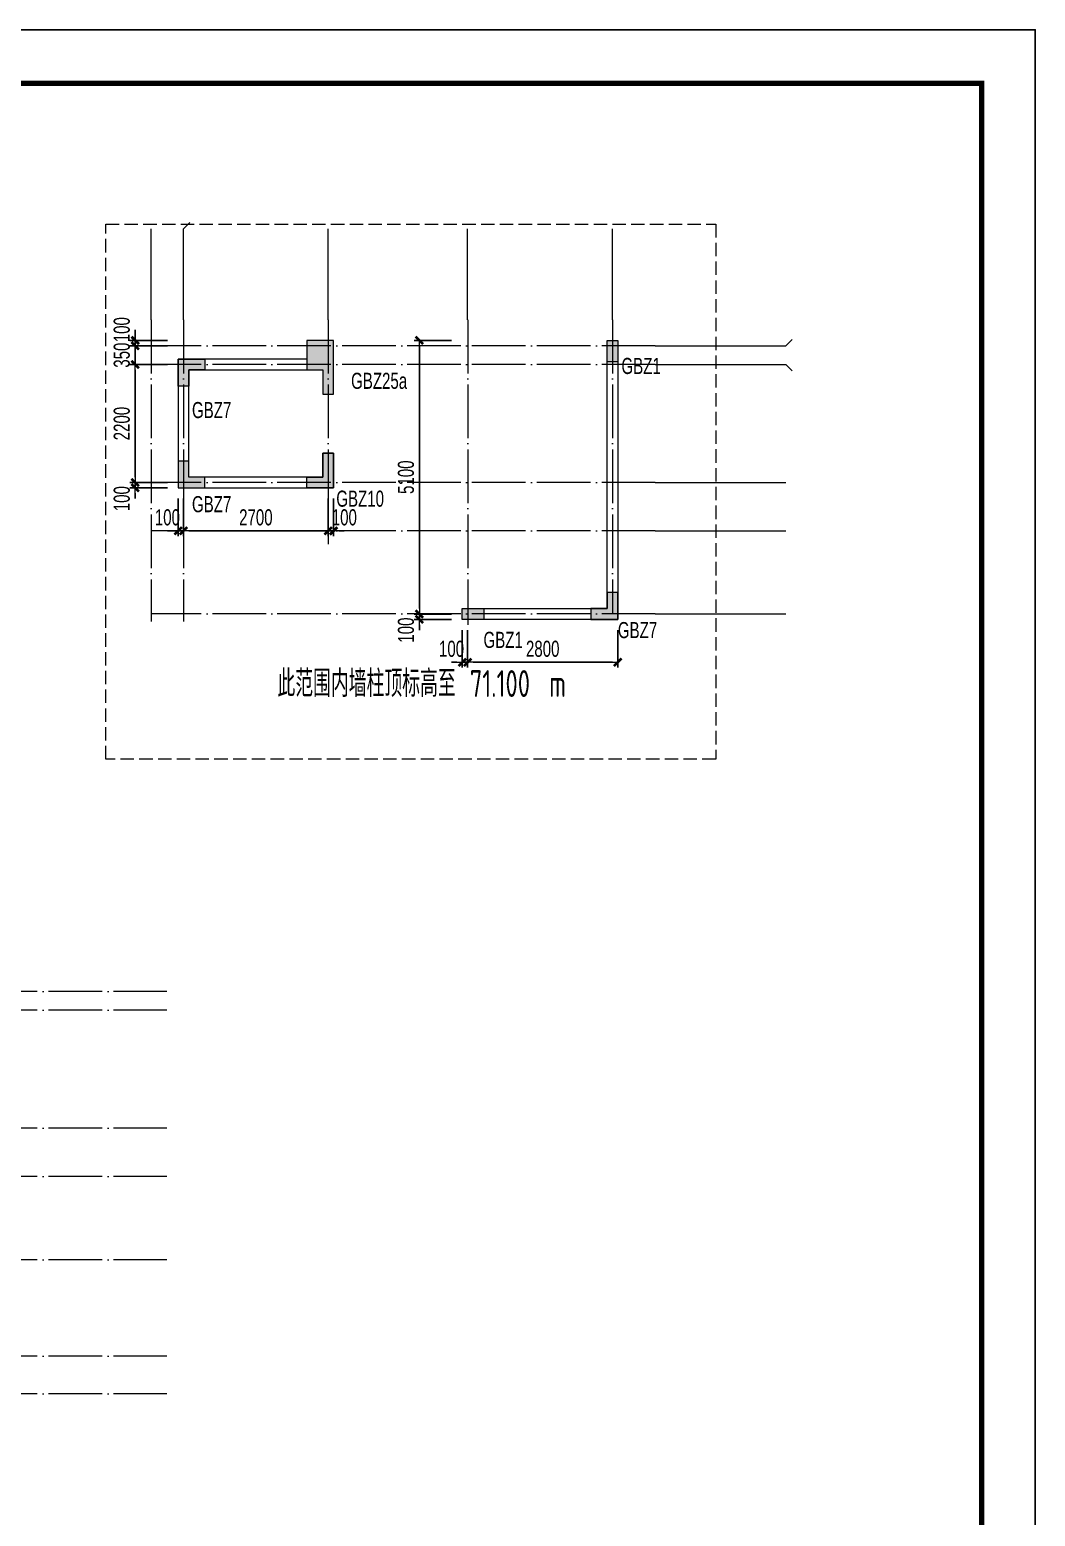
# Model space of a CAD drawing. Extents: x 5874492 to 7194610, y -939842 to -279257.
# Drawn here: x 6343496 to 6362250, y -764633 to -736922 of the extents above; entities that cross this region are included whole.
import ezdxf
from ezdxf.enums import TextEntityAlignment as Align

# ---------------------------------------------------------------- set-up
doc = ezdxf.new("R2010")
doc.units = 0
doc.header["$LTSCALE"] = 1000
doc.linetypes.add('DASH', pattern=[0.35, 0.25, -0.1])
doc.linetypes.add('DOTE', pattern=[2.42, 2, -0.2, 0.02, -0.2])
for name, color, linetype, lineweight in [('A-轴线-塔楼', 1, 'DOTE', 9), ('S-基础-HATCH', 251, 'Continuous', 20), ('S-墙柱-COLU', 50, 'Continuous', 20), ('S-墙柱-DIM', 3, 'Continuous', 20), ('S-板-BEAM', 4, 'DASH', 20), ('S-轴网-轴号', 3, 'Continuous', 20), ('S-轴网-轴线', 1, 'DOTE', 9), ('S-通用-TEXT', 7, 'Continuous', 20)]:
    doc.layers.add(name, color=color, linetype=linetype, lineweight=lineweight)
doc.layers.add('Y-云图图框', color=7, linetype='Continuous')
doc.styles.add('_YT_Name', font='', dxfattribs={"width": 0.8})
doc.styles.add('_YT_Sign_Text', font='ros.shx', dxfattribs={"width": 0.8, "bigfont": 'hztxt.shx'})
doc.styles.add('BW_Dim', font='Bweng.shx', dxfattribs={"width": 0.7, "bigfont": 'hztxt.shx'})
doc.styles.get("Standard").update_dxf_attribs({"font": 'gbenor.shx', "bigfont": 'gbcbig.shx'})
doc.styles.add('TSSD_Dimension', font='tssdeng.shx', dxfattribs={"width": 0.7, "bigfont": 'tssdchn.shx'})
doc.styles.get('_YT_Name').set_extended_font_data('SimHei')
doc.dimstyles.new('Cyz_100_100', dxfattribs={"dimtxt": 300, "dimasz": 100, "dimexe": 100, "dimexo": 200, "dimgap": 100, "dimtad": 1, "dimdec": 0, "dimzin": 0, "dimdsep": 46, "dimtxsty": 'BW_Dim', "dimblk": '_bwk', "dimcen": 0, "dimclrt": 7, "dimadec": 0, "dimazin": 0, "dimtfac": 1, "dimtdec": 0, "dimtix": 1, "dimtmove": 2, "dimatfit": 0, "dimfxl": 0, "dimtolj": 1, "dimtzin": 0, "dimarcsym": 0})

# ---------------------------------------------------------------- blocks, each defined once
blk = doc.blocks.new('ECMCTK_A1_横_单行图名--0')
at = {"color": 4}
blk.add_lwpolyline([(0, 0), (841, 0), (841, 594), (0, 594)], close=True, dxfattribs=at)
at = {"const_width": 1}
blk.add_lwpolyline([(25, 10), (831, 10), (831, 584), (25, 584)], close=True, dxfattribs=at)
at = {"color": 80, "flags": 3}
for tag, height, p in [('YTHQINS', 3, (34.31, 585.5)), ('ECMCKEY', 3, (292.07, 288.23)), ('YTTQINS', 5.62, (848.03, 12.81)), ('YTFRAME', 3, (652.76, 5.84)), ('YTBARCODE_T1', 3, (749.78, 5.95))]:
    blk.add_attdef(tag, text='', height=height, dxfattribs=at).set_placement(p, align=Align.MIDDLE_CENTER)
for tag, height, style, width, p in [('证书编号', 4, '_YT_Sign_Text', 0.8, (708.87, 43.81)), ('审查批准号', 4, '_YT_Sign_Text', 0.8, (761.06, 43.81)), ('工程号', 4, '_YT_Sign_Text', 0.5, (804.08, 44.12)), ('设计单位', 6, '_YT_Name', 0.8, (623.75, 38.6)), ('建设单位', 4, '_YT_Sign_Text', 0.8, (734.96, 36.11)), ('阶段', 4, '_YT_Sign_Text', 0.8, (804.08, 35.81)), ('项目号', 4, '_YT_Sign_Text', 0.5, (822.08, 33.72)), ('项目名称', 4, '_YT_Sign_Text', 0.8, (734.96, 28.11)), ('专业', 4, '_YT_Sign_Text', 0.8, (804.08, 27.31)), ('图纸编号', 4, '_YT_Sign_Text', 0.5, (803.93, 19.36)), ('图纸名称', 4.5, '_YT_Name', 0.8, (735.39, 15.06)), ('版本号', 4, '_YT_Sign_Text', 0.8, (822.08, 13)), ('出图比例', 4.2, '_YT_Sign_Text', 0.8, (681.82, 11.78)), ('日期', 4, '_YT_Sign_Text', 0.5, (803.88, 12.13))]:
    blk.add_attdef(tag, text='', height=height, dxfattribs=dict(style=style, width=width)).set_placement(p, align=Align.CENTER)
at = {"style": '_YT_Sign_Text', "width": 0.8, "flags": 3}
for tag, p, height in [('{审定人}', (605.87, 26.45), 6.24), ('{校对人}', (658.35, 26.53), 6.24), ('[审定人]', (590.95, 27.81), 4.1), ('[校对人]', (642.23, 27.82), 4.1), ('{审核人}', (606.98, 18.44), 6.24), ('{设计人}', (658.48, 18.54), 6.24), ('[审核人]', (591.01, 19.76), 4.1), ('[设计人]', (642.47, 20.21), 4.1), ('{项目负责人}', (608.28, 10.72), 6.24), ('{专业负责人}', (658.58, 10.36), 6.24), ('[项目负责人]', (590.78, 12.01), 4.1), ('[专业负责人]', (642.74, 11.77), 4.1)]:
    blk.add_attdef(tag, p, '', height=height, dxfattribs=at)
at = {"color": 80, "flags": 3}
for tag, p in [('YTQRCODE', (551.04, 11.91)), ('YTBZSIT', (25, 10)), ('EXT_TK_LEFT', (25, 10))]:
    blk.add_attdef(tag, p, '', height=3, dxfattribs=at)
blk = doc.blocks.new('_bwk')
blk.add_line((-1, 0), (0, 0))
at = {"const_width": 0.5}
blk.add_lwpolyline([(-0.7, -0.7), (0.7, 0.7)], dxfattribs=at)
blk = doc.blocks.new('*D1237')
at = {"layer": 'Defpoints', "color": 0, "transparency": 16777216}
for p in [(6351664, -747914), (6354464, -747914), (6354464, -748714)]:
    blk.add_point(p, dxfattribs=at)
at = {"layer": 'S-墙柱-DIM', "color": 0, "lineweight": -2, "transparency": 16777216}
for p, q in [((6351664, -748114), (6351664, -748814)), ((6354464, -748114), (6354464, -748814)), ((6351764, -748714), (6354364, -748714))]:
    blk.add_line(p, q, dxfattribs=at)
at = {"layer": 'S-墙柱-DIM', "color": 0, "lineweight": -2, "transparency": 16777216, "xscale": 100, "yscale": 100, "zscale": 100, "rotation": 180}
blk.add_blockref('_bwk', (6351664, -748714), dxfattribs=at)
at = {"layer": 'S-墙柱-DIM', "color": 0, "lineweight": -2, "transparency": 16777216, "xscale": 100, "yscale": 100, "zscale": 100}
blk.add_blockref('_bwk', (6354464, -748714), dxfattribs=at)
at = {"layer": 'S-墙柱-DIM', "color": 7, "transparency": 16777216, "insert": (6353064, -748464), "char_height": 300, "attachment_point": 5, "style": 'BW_Dim'}
blk.add_mtext('\\A1;2800', dxfattribs=at)
blk = doc.blocks.new('*D1238')
at = {"layer": 'Defpoints', "color": 0, "transparency": 16777216}
for p in [(6351564, -747914), (6351664, -747914), (6351664, -748714)]:
    blk.add_point(p, dxfattribs=at)
at = {"layer": 'S-墙柱-DIM', "color": 0, "lineweight": -2, "transparency": 16777216}
for p, q in [((6351564, -748114), (6351564, -748814)), ((6351664, -748114), (6351664, -748814)), ((6351464, -748714), (6351364, -748714)), ((6351564, -748714), (6351664, -748714)), ((6351764, -748714), (6351864, -748714))]:
    blk.add_line(p, q, dxfattribs=at)
at = {"layer": 'S-墙柱-DIM', "color": 0, "lineweight": -2, "transparency": 16777216, "xscale": 100, "yscale": 100, "zscale": 100}
blk.add_blockref('_bwk', (6351564, -748714), dxfattribs=at)
at = {"layer": 'S-墙柱-DIM', "color": 0, "lineweight": -2, "transparency": 16777216, "xscale": 100, "yscale": 100, "zscale": 100, "rotation": 180}
blk.add_blockref('_bwk', (6351664, -748714), dxfattribs=at)
at = {"layer": 'S-墙柱-DIM', "color": 7, "transparency": 16777216, "insert": (6351364, -748464), "char_height": 300, "attachment_point": 5, "style": 'BW_Dim'}
blk.add_mtext('\\A1;100', dxfattribs=at)
blk = doc.blocks.new('*D1239')
at = {"layer": 'Defpoints', "color": 0, "transparency": 16777216}
for p in [(6350764, -742714), (6351564, -742714), (6351564, -747814)]:
    blk.add_point(p, dxfattribs=at)
at = {"layer": 'S-墙柱-DIM', "color": 0, "lineweight": -2, "transparency": 16777216}
for p, q in [((6351364, -742714), (6350664, -742714)), ((6350764, -747714), (6350764, -742814)), ((6351364, -747814), (6350664, -747814))]:
    blk.add_line(p, q, dxfattribs=at)
at = {"layer": 'S-墙柱-DIM', "color": 0, "lineweight": -2, "transparency": 16777216, "xscale": 100, "yscale": 100, "zscale": 100}
for p, rotation in [((6350764, -742714), 90), ((6350764, -747814), 270)]:
    blk.add_blockref('_bwk', p, dxfattribs=dict(at, rotation=rotation))
at = {"layer": 'S-墙柱-DIM', "color": 7, "transparency": 16777216, "insert": (6350514, -745264), "char_height": 300, "attachment_point": 5, "rotation": 90, "style": 'BW_Dim'}
blk.add_mtext('\\A1;5100', dxfattribs=at)
blk = doc.blocks.new('*D1240')
at = {"layer": 'Defpoints', "color": 0, "transparency": 16777216}
for p in [(6350764, -747814), (6351564, -747814), (6351564, -747914)]:
    blk.add_point(p, dxfattribs=at)
at = {"layer": 'S-墙柱-DIM', "color": 0, "lineweight": -2, "transparency": 16777216}
for p, q in [((6350764, -747714), (6350764, -747614)), ((6351364, -747814), (6350664, -747814)), ((6351364, -747914), (6350664, -747914)), ((6350764, -747914), (6350764, -747814)), ((6350764, -748014), (6350764, -748114))]:
    blk.add_line(p, q, dxfattribs=at)
at = {"layer": 'S-墙柱-DIM', "color": 0, "lineweight": -2, "transparency": 16777216, "xscale": 100, "yscale": 100, "zscale": 100}
for p, rotation in [((6350764, -747814), 270), ((6350764, -747914), 90)]:
    blk.add_blockref('_bwk', p, dxfattribs=dict(at, rotation=rotation))
at = {"layer": 'S-墙柱-DIM', "color": 7, "transparency": 16777216, "insert": (6350514, -748114), "char_height": 300, "attachment_point": 5, "rotation": 90, "style": 'BW_Dim'}
blk.add_mtext('\\A1;100', dxfattribs=at)
blk = doc.blocks.new('*D1241')
at = {"layer": 'Defpoints', "color": 0, "transparency": 16777216}
for p in [(6349064, -745464), (6349164, -745464), (6349164, -746264)]:
    blk.add_point(p, dxfattribs=at)
at = {"layer": 'S-墙柱-DIM', "color": 0, "lineweight": -2, "transparency": 16777216}
for p, q in [((6349064, -745664), (6349064, -746364)), ((6349164, -745664), (6349164, -746364)), ((6348964, -746264), (6348864, -746264)), ((6349064, -746264), (6349164, -746264)), ((6349264, -746264), (6349364, -746264))]:
    blk.add_line(p, q, dxfattribs=at)
at = {"layer": 'S-墙柱-DIM', "color": 0, "lineweight": -2, "transparency": 16777216, "xscale": 100, "yscale": 100, "zscale": 100}
blk.add_blockref('_bwk', (6349064, -746264), dxfattribs=at)
at = {"layer": 'S-墙柱-DIM', "color": 0, "lineweight": -2, "transparency": 16777216, "xscale": 100, "yscale": 100, "zscale": 100, "rotation": 180}
blk.add_blockref('_bwk', (6349164, -746264), dxfattribs=at)
at = {"layer": 'S-墙柱-DIM', "color": 7, "transparency": 16777216, "insert": (6349364, -746014), "char_height": 300, "attachment_point": 5, "style": 'BW_Dim'}
blk.add_mtext('\\A1;100', dxfattribs=at)
blk = doc.blocks.new('*D1242')
at = {"layer": 'Defpoints', "color": 0, "transparency": 16777216}
for p in [(6346364, -745464), (6349064, -745464), (6349064, -746264)]:
    blk.add_point(p, dxfattribs=at)
at = {"layer": 'S-墙柱-DIM', "color": 0, "lineweight": -2, "transparency": 16777216}
for p, q in [((6346364, -745664), (6346364, -746364)), ((6349064, -745664), (6349064, -746364)), ((6346464, -746264), (6348964, -746264))]:
    blk.add_line(p, q, dxfattribs=at)
at = {"layer": 'S-墙柱-DIM', "color": 0, "lineweight": -2, "transparency": 16777216, "xscale": 100, "yscale": 100, "zscale": 100, "rotation": 180}
blk.add_blockref('_bwk', (6346364, -746264), dxfattribs=at)
at = {"layer": 'S-墙柱-DIM', "color": 0, "lineweight": -2, "transparency": 16777216, "xscale": 100, "yscale": 100, "zscale": 100}
blk.add_blockref('_bwk', (6349064, -746264), dxfattribs=at)
at = {"layer": 'S-墙柱-DIM', "color": 7, "transparency": 16777216, "insert": (6347714, -746014), "char_height": 300, "attachment_point": 5, "style": 'BW_Dim'}
blk.add_mtext('\\A1;2700', dxfattribs=at)
blk = doc.blocks.new('*D1243')
at = {"layer": 'Defpoints', "color": 0, "transparency": 16777216}
for p in [(6346264, -745464), (6346364, -745464), (6346364, -746264)]:
    blk.add_point(p, dxfattribs=at)
at = {"layer": 'S-墙柱-DIM', "color": 0, "lineweight": -2, "transparency": 16777216}
for p, q in [((6346264, -745664), (6346264, -746364)), ((6346364, -745664), (6346364, -746364)), ((6346164, -746264), (6346064, -746264)), ((6346264, -746264), (6346364, -746264)), ((6346464, -746264), (6346564, -746264))]:
    blk.add_line(p, q, dxfattribs=at)
at = {"layer": 'S-墙柱-DIM', "color": 0, "lineweight": -2, "transparency": 16777216, "xscale": 100, "yscale": 100, "zscale": 100}
blk.add_blockref('_bwk', (6346264, -746264), dxfattribs=at)
at = {"layer": 'S-墙柱-DIM', "color": 0, "lineweight": -2, "transparency": 16777216, "xscale": 100, "yscale": 100, "zscale": 100, "rotation": 180}
blk.add_blockref('_bwk', (6346364, -746264), dxfattribs=at)
at = {"layer": 'S-墙柱-DIM', "color": 7, "transparency": 16777216, "insert": (6346064, -746014), "char_height": 300, "attachment_point": 5, "style": 'BW_Dim'}
blk.add_mtext('\\A1;100', dxfattribs=at)
blk = doc.blocks.new('*D1244')
at = {"layer": 'Defpoints', "color": 0, "transparency": 16777216}
for p in [(6345464, -742714), (6346264, -742714), (6346264, -742814)]:
    blk.add_point(p, dxfattribs=at)
at = {"layer": 'S-墙柱-DIM', "color": 0, "lineweight": -2, "transparency": 16777216}
for p, q in [((6345464, -742614), (6345464, -742514)), ((6346064, -742714), (6345364, -742714)), ((6346064, -742814), (6345364, -742814)), ((6345464, -742814), (6345464, -742714)), ((6345464, -742914), (6345464, -743014))]:
    blk.add_line(p, q, dxfattribs=at)
at = {"layer": 'S-墙柱-DIM', "color": 0, "lineweight": -2, "transparency": 16777216, "xscale": 100, "yscale": 100, "zscale": 100}
for p, rotation in [((6345464, -742714), 270), ((6345464, -742814), 90)]:
    blk.add_blockref('_bwk', p, dxfattribs=dict(at, rotation=rotation))
at = {"layer": 'S-墙柱-DIM', "color": 7, "transparency": 16777216, "insert": (6345214, -742514), "char_height": 300, "attachment_point": 5, "rotation": 90, "style": 'BW_Dim'}
blk.add_mtext('\\A1;100', dxfattribs=at)
blk = doc.blocks.new('*D1245')
at = {"layer": 'Defpoints', "color": 0, "transparency": 16777216}
for p in [(6345464, -742814), (6346264, -742814), (6346264, -743164)]:
    blk.add_point(p, dxfattribs=at)
at = {"layer": 'S-墙柱-DIM', "color": 0, "lineweight": -2, "transparency": 16777216}
for p, q in [((6345464, -742714), (6345464, -742614)), ((6346064, -742814), (6345364, -742814)), ((6345464, -743164), (6345464, -742814)), ((6346064, -743164), (6345364, -743164)), ((6345464, -743264), (6345464, -743364))]:
    blk.add_line(p, q, dxfattribs=at)
at = {"layer": 'S-墙柱-DIM', "color": 0, "lineweight": -2, "transparency": 16777216, "xscale": 100, "yscale": 100, "zscale": 100}
for p, rotation in [((6345464, -742814), 270), ((6345464, -743164), 90)]:
    blk.add_blockref('_bwk', p, dxfattribs=dict(at, rotation=rotation))
at = {"layer": 'S-墙柱-DIM', "color": 7, "transparency": 16777216, "insert": (6345214, -742989), "char_height": 300, "attachment_point": 5, "rotation": 90, "style": 'BW_Dim'}
blk.add_mtext('\\A1;350', dxfattribs=at)
blk = doc.blocks.new('*D1246')
at = {"layer": 'Defpoints', "color": 0, "transparency": 16777216}
for p in [(6345464, -743164), (6346264, -743164), (6346264, -745364)]:
    blk.add_point(p, dxfattribs=at)
at = {"layer": 'S-墙柱-DIM', "color": 0, "lineweight": -2, "transparency": 16777216}
for p, q in [((6346064, -743164), (6345364, -743164)), ((6345464, -745264), (6345464, -743264)), ((6346064, -745364), (6345364, -745364))]:
    blk.add_line(p, q, dxfattribs=at)
at = {"layer": 'S-墙柱-DIM', "color": 0, "lineweight": -2, "transparency": 16777216, "xscale": 100, "yscale": 100, "zscale": 100}
for p, rotation in [((6345464, -743164), 90), ((6345464, -745364), 270)]:
    blk.add_blockref('_bwk', p, dxfattribs=dict(at, rotation=rotation))
at = {"layer": 'S-墙柱-DIM', "color": 7, "transparency": 16777216, "insert": (6345214, -744264), "char_height": 300, "attachment_point": 5, "rotation": 90, "style": 'BW_Dim'}
blk.add_mtext('\\A1;2200', dxfattribs=at)
blk = doc.blocks.new('*D1247')
at = {"layer": 'Defpoints', "color": 0, "transparency": 16777216}
for p in [(6345464, -745364), (6346264, -745364), (6346264, -745464)]:
    blk.add_point(p, dxfattribs=at)
at = {"layer": 'S-墙柱-DIM', "color": 0, "lineweight": -2, "transparency": 16777216}
for p, q in [((6346064, -745364), (6345364, -745364)), ((6345464, -745264), (6345464, -745164)), ((6345464, -745464), (6345464, -745364)), ((6346064, -745464), (6345364, -745464)), ((6345464, -745564), (6345464, -745664))]:
    blk.add_line(p, q, dxfattribs=at)
at = {"layer": 'S-墙柱-DIM', "color": 0, "lineweight": -2, "transparency": 16777216, "xscale": 100, "yscale": 100, "zscale": 100}
for p, rotation in [((6345464, -745364), 270), ((6345464, -745464), 90)]:
    blk.add_blockref('_bwk', p, dxfattribs=dict(at, rotation=rotation))
at = {"layer": 'S-墙柱-DIM', "color": 7, "transparency": 16777216, "insert": (6345214, -745664), "char_height": 300, "attachment_point": 5, "rotation": 90, "style": 'BW_Dim'}
blk.add_mtext('\\A1;100', dxfattribs=at)
blk = doc.blocks.new('ZHOUWANG3')
at = {"layer": 'A-轴线-塔楼', "linetype": 'DOTE', "ltscale": 0.5}
for p, q in [((139798, 246686), (85362, 246686)), ((139798, 246336), (121152, 246336)), ((139798, 244136), (121152, 244136)), ((139798, 243236), (85362, 243236)), ((139798, 241686), (85362, 241686)), ((139798, 239886), (85362, 239886)), ((139798, 239186), (85362, 239186))]:
    blk.add_line(p, q, dxfattribs=at)

msp = doc.modelspace()

# ---------------------------------------------------------------- hatches: boundary and pattern name
at = {"layer": 'S-基础-HATCH'}
for points in [[(6348964.3, -743713.9), (6349164.3, -743713.9), (6349164.3, -742713.9), (6348664.3, -742713.9), (6348664.3, -743263.9), (6348964.3, -743263.9)], [(6354268.9, -743113.9), (6354268.9, -742713.9), (6354464.3, -742713.9), (6354464.3, -743113.9)], [(6346464.3, -743263.9), (6346464.3, -743563.9), (6346264.3, -743563.9), (6346264.3, -743063.9), (6346764.3, -743063.9), (6346764.3, -743263.9)], [(6348964.3, -745263.9), (6348964.3, -744813.9), (6349164.3, -744813.9), (6349164.3, -745463.9), (6348664.3, -745463.9), (6348664.3, -745263.9)], [(6346464.3, -745263.9), (6346464.3, -744963.9), (6346264.3, -744963.9), (6346264.3, -745463.9), (6346764.3, -745463.9), (6346764.3, -745263.9)], [(6354264.3, -747713.9), (6353964.3, -747713.9), (6353964.3, -747913.9), (6354464.3, -747913.9), (6354464.3, -747413.9), (6354264.3, -747413.9)], [(6351964.3, -747913.9), (6351564.3, -747913.9), (6351564.3, -747713.9), (6351964.3, -747713.9)]]:
    msp.add_hatch(color=256, dxfattribs=at).paths.add_polyline_path(points)

# ---------------------------------------------------------------- linework, layer by layer
at = {"layer": 'S-墙柱-COLU'}
for points in [[(6346264.3, -745463.9), (6349164.3, -745463.9), (6349164.3, -744813.9), (6348964.3, -744813.9), (6348964.3, -745263.9), (6346464.3, -745263.9), (6346464.3, -743263.9), (6348964.3, -743263.9), (6348964.3, -743713.9), (6349164.3, -743713.9), (6349164.3, -742713.9), (6348664.3, -742713.9), (6348664.3, -743063.9), (6346264.3, -743063.9)], [(6348964.3, -743713.9), (6349164.3, -743713.9), (6349164.3, -742713.9), (6348664.3, -742713.9), (6348664.3, -743263.9), (6348964.3, -743263.9)], [(6354264.3, -742713.9), (6354464.3, -742713.9), (6354464.3, -747913.9), (6351564.3, -747913.9), (6351564.3, -747713.9), (6354264.3, -747713.9)], [(6354268.9, -743113.9), (6354268.9, -742713.9), (6354464.3, -742713.9), (6354464.3, -743113.9)], [(6346464.3, -743263.9), (6346464.3, -743563.9), (6346264.3, -743563.9), (6346264.3, -743063.9), (6346764.3, -743063.9), (6346764.3, -743263.9)], [(6348964.3, -745263.9), (6348964.3, -744813.9), (6349164.3, -744813.9), (6349164.3, -745463.9), (6348664.3, -745463.9), (6348664.3, -745263.9)], [(6346464.3, -745263.9), (6346464.3, -744963.9), (6346264.3, -744963.9), (6346264.3, -745463.9), (6346764.3, -745463.9), (6346764.3, -745263.9)], [(6354264.3, -747713.9), (6353964.3, -747713.9), (6353964.3, -747913.9), (6354464.3, -747913.9), (6354464.3, -747413.9), (6354264.3, -747413.9)], [(6351964.3, -747913.9), (6351564.3, -747913.9), (6351564.3, -747713.9), (6351964.3, -747713.9)]]:
    msp.add_lwpolyline(points, close=True, dxfattribs=at)
at = {"layer": 'S-板-BEAM'}
msp.add_lwpolyline([(6344914.5, -740544.3), (6356289.5, -740544.3), (6356289.5, -750523), (6344914.5, -750523)], close=True, dxfattribs=at)
at = {"layer": 'S-轴网-轴号'}
for p, q in [((6345764.2, -742327.9), (6345764.2, -740636)), ((6346481.3, -740518.8), (6346364.2, -740636)), ((6346364.2, -742327.9), (6346364.2, -740636)), ((6349064.2, -742327.9), (6349064.2, -740636)), ((6351664.2, -742327.9), (6351664.2, -740636)), ((6354364.2, -742327.9), (6354364.2, -740636)), ((6355163.9, -742813.9), (6357597.9, -742813.9)), ((6357715.1, -742696.7), (6357597.9, -742813.9)), ((6355163.9, -743163.9), (6357597.9, -743163.9)), ((6357715.1, -743281), (6357597.9, -743163.9)), ((6355163.9, -745363.9), (6357597.9, -745363.9)), ((6355163.9, -746263.9), (6357597.9, -746263.9)), ((6355163.9, -747813.9), (6357597.9, -747813.9))]:
    msp.add_line(p, q, dxfattribs=at)
at = {"layer": 'S-轴网-轴线', "ltscale": 0.5}
for p, q in [((6345764.2, -742327.9), (6345764.2, -747956.9)), ((6346364.2, -742327.9), (6346364.2, -747956.9)), ((6349064.3, -742327.9), (6349064.3, -746513.9)), ((6351664.3, -742327.9), (6351664.3, -748013.9)), ((6355163.9, -742813.9), (6345764.2, -742813.9)), ((6355163.9, -743163.9), (6345764.2, -743163.9)), ((6355163.9, -745363.9), (6345764.2, -745363.9)), ((6355163.9, -746263.9), (6345764.2, -746263.9)), ((6355163.9, -747813.9), (6345764.2, -747813.9))]:
    msp.add_line(p, q, dxfattribs=at)
msp.add_lwpolyline([(6354364.2, -742327.9), (6354364.2, -747813.9)], dxfattribs=at)

# ---------------------------------------------------------------- block references
msp.add_blockref('ZHOUWANG3', (6206258.5, -1001537.3))
at = {"layer": 'Y-云图图框', "xscale": 100, "yscale": 100, "zscale": 100}
msp.add_blockref('ECMCTK_A1_横_单行图名--0', (6278150.3, -796322.4), dxfattribs=at)

# ---------------------------------------------------------------- texts
at = {"layer": 'S-板-BEAM', "style": 'TSSD_Dimension', "width": 0.7}
for s, p in [('此范围内墙柱顶标高至', (6348116.2, -749360.3)), ('m', (6353184.6, -749360.3))]:
    msp.add_text(s, height=500, dxfattribs=at).set_placement(p)
at = {"layer": 'S-板-BEAM', "color": 6, "style": 'TSSD_Dimension', "width": 0.7}
msp.add_text('71.100', height=500, dxfattribs=at).set_placement((6351703.8, -749360.3))
at = {"layer": 'S-通用-TEXT', "style": 'BW_Dim', "width": 0.7}
for s, p in [('GBZ1', (6354532, -743040)), ('GBZ25a', (6349490.1, -743316.8)), ('GBZ7', (6346522.6, -743862.1)), ('GBZ7', (6346522.6, -745616.8)), ('GBZ10', (6349214.3, -745513.9)), ('GBZ1', (6351959.4, -748146.2)), ('GBZ7', (6354465.6, -747963.9))]:
    msp.add_text(s, height=300, dxfattribs=at).set_placement(p, align=Align.TOP_LEFT)

# ---------------------------------------------------------------- dimensions: what is measured, and where the dimension line sits
at = {"layer": 'S-墙柱-DIM'}
for base, p1, p2, picture, middle in [((6345464.3, -742713.9), (6346264.3, -742813.9), (6346264.3, -742713.9), '*D1244', (6345214.3, -742513.9)), ((6345464.3, -742813.9), (6346264.3, -743163.9), (6346264.3, -742813.9), '*D1245', (6345214.3, -742988.9)), ((6345464.3, -745363.9), (6346264.3, -745463.9), (6346264.3, -745363.9), '*D1247', (6345214.3, -745663.9)), ((6350764.3, -747813.9), (6351564.3, -747913.9), (6351564.3, -747813.9), '*D1240', (6350514.3, -748113.9))]:
    dim = msp.add_linear_dim(base=base, p1=p1, p2=p2, angle=90, dimstyle='Cyz_100_100', dxfattribs=at)
    dim.commit()
    dim.dimension.update_dxf_attribs({"geometry": picture, "text_midpoint": middle, "dimtype": 128})
for base, p1, p2, picture, middle in [((6350764.3, -742713.9), (6351564.3, -747813.9), (6351564.3, -742713.9), '*D1239', (6350514.3, -745263.9)), ((6345464.3, -743163.9), (6346264.3, -745363.9), (6346264.3, -743163.9), '*D1246', (6345214.3, -744263.9))]:
    dim = msp.add_linear_dim(base=base, p1=p1, p2=p2, angle=90, dimstyle='Cyz_100_100', dxfattribs=at)
    dim.commit()
    dim.dimension.update_dxf_attribs({"geometry": picture, "text_midpoint": middle})
for base, p1, p2, picture, middle in [((6346364.2, -746263.9), (6346264.3, -745463.9), (6346364.2, -745463.9), '*D1243', (6346064.3, -746013.9)), ((6349164.3, -746263.9), (6349064.3, -745463.9), (6349164.3, -745463.9), '*D1241', (6349364.3, -746013.9)), ((6351664.3, -748713.9), (6351564.3, -747913.9), (6351664.3, -747913.9), '*D1238', (6351364.3, -748463.9))]:
    dim = msp.add_linear_dim(base=base, p1=p1, p2=p2, dimstyle='Cyz_100_100', dxfattribs=at)
    dim.commit()
    dim.dimension.update_dxf_attribs({"geometry": picture, "text_midpoint": middle, "dimtype": 128})
for base, p1, p2, picture, middle in [((6349064.3, -746263.9), (6346364.2, -745463.9), (6349064.3, -745463.9), '*D1242', (6347714.2, -746013.9)), ((6354464.3, -748713.9), (6351664.3, -747913.9), (6354464.3, -747913.9), '*D1237', (6353064.3, -748463.9))]:
    dim = msp.add_linear_dim(base=base, p1=p1, p2=p2, dimstyle='Cyz_100_100', dxfattribs=at)
    dim.commit()
    dim.dimension.update_dxf_attribs({"geometry": picture, "text_midpoint": middle})

doc.saveas('drawing.dxf')
